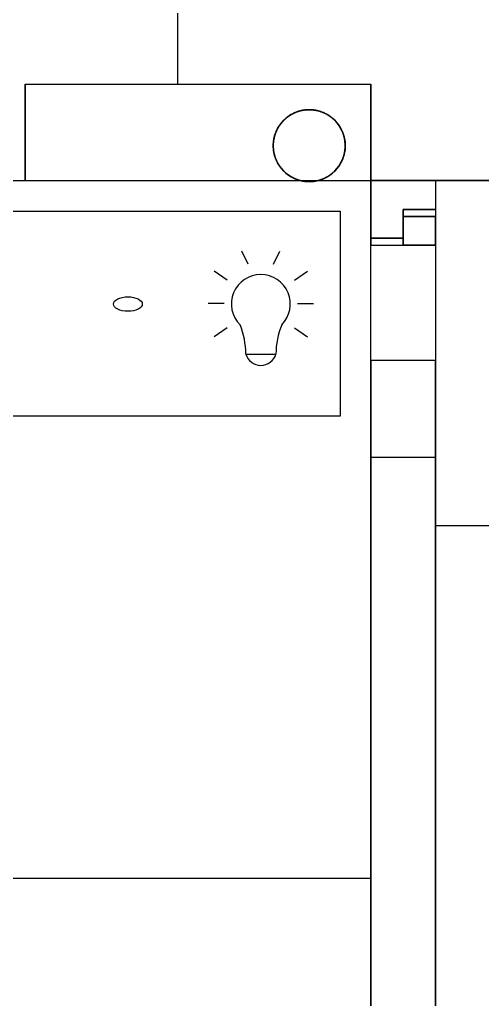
# Paper-space layout 'Sample Network Drawing - A1 Sheet' of a CAD drawing. Extents: x 49 to 806, y 22 to 564.
# Drawn here: x 585.09 to 588.3, y 130.48 to 137.29 of the extents above; entities that cross this region are included whole.
import ezdxf

# ---------------------------------------------------------------- set-up
doc = ezdxf.new("R2010")
doc.units = 0
doc.linetypes.add('HIDDEN2', pattern=[4.7625, 3.175, -1.5875])
doc.layers.add('N-EQPM-EXST', color=252, linetype='Continuous', lineweight=25)
doc.layers.add('N-SGNL-ELEC_EXST', color=252, linetype='HIDDEN2', lineweight=25)

psp = doc.layouts.new('Sample Network Drawing - A1 Sheet')

# ---------------------------------------------------------------- linework, layer by layer
at = {"layer": 'N-EQPM-EXST'}
for p, q in [((585.1297, 136.8452), (587.5297, 136.8452)), ((585.1297, 136.1752), (585.1297, 136.8452)), ((585.1297, 136.8452), (585.1297, 136.1752)), ((585.1297, 136.8452), (587.5297, 136.8452)), ((585.1297, 136.8452), (585.1297, 136.8452)), ((585.1297, 136.8452), (587.5297, 136.8452)), ((585.1297, 136.8452), (587.5297, 136.8452)), ((585.1297, 136.1752), (585.1297, 136.8452)), ((585.1297, 136.8452), (585.1297, 136.8452)), ((585.1297, 136.8452), (585.1297, 136.1752)), ((587.5297, 136.8452), (587.5297, 135.7252)), ((587.5297, 136.8452), (587.5297, 135.7252)), ((587.5297, 136.8452), (587.5297, 136.8452)), ((587.5297, 136.1752), (587.5297, 136.8452)), ((587.5297, 136.1752), (587.5297, 136.8452)), ((587.5297, 136.8452), (587.5297, 136.8452)), ((580.9797, 136.1752), (587.5297, 136.1752)), ((580.9797, 136.1752), (587.5297, 136.1752)), ((584.0297, 136.1752), (585.1297, 136.1752)), ((584.0297, 136.1752), (585.1297, 136.1752)), ((585.1297, 136.1752), (587.0415, 136.1752)), ((585.1297, 136.1752), (585.1297, 136.1752)), ((585.1297, 136.1752), (585.1297, 136.1752)), ((585.1297, 136.1752), (587.0415, 136.1752)), ((587.0415, 136.1752), (587.163, 136.1752)), ((587.0415, 136.1752), (587.163, 136.1752)), ((587.163, 136.1752), (587.5297, 136.1752)), ((587.163, 136.1752), (587.5297, 136.1752)), ((587.5297, 136.1752), (587.9797, 136.1752)), ((587.5297, 135.7752), (587.5297, 136.1752)), ((587.5297, 136.1752), (587.9797, 136.1752)), ((587.5297, 136.1752), (587.5297, 136.1752)), ((588.6297, 136.1752), (587.5297, 136.1752)), ((587.5297, 135.7752), (587.5297, 136.1752)), ((587.5297, 136.1752), (587.5297, 136.1752)), ((587.5297, 136.1752), (587.5297, 135.7752)), ((587.5297, 136.1752), (587.5297, 136.1752)), ((587.5297, 124.3752), (587.5297, 136.1752)), ((587.5297, 124.3752), (587.5297, 136.1752)), ((587.5297, 136.1752), (587.5297, 136.1752)), ((587.9797, 136.1752), (587.9797, 135.9752)), ((587.9797, 136.1752), (587.9797, 136.1752)), ((587.9797, 136.1752), (591.0297, 136.1752)), ((587.9797, 136.1752), (591.0297, 136.1752)), ((587.9797, 136.1752), (587.9797, 124.3752)), ((587.9797, 135.9752), (587.7547, 135.9752)), ((587.7547, 135.9752), (587.7547, 135.7752)), ((587.7547, 135.9752), (587.7547, 135.7752)), ((587.7547, 135.9752), (587.7547, 135.9752)), ((587.7547, 135.7752), (587.7547, 135.9752)), ((587.9797, 135.9752), (587.7547, 135.9752)), ((587.7547, 135.9752), (587.7547, 135.9752)), ((587.7547, 135.9752), (587.9797, 135.9752)), ((587.7547, 135.9252), (587.9797, 135.9252)), ((587.7547, 135.7252), (587.7547, 135.9252)), ((587.7547, 135.9252), (587.7547, 135.7252)), ((587.9797, 135.9252), (587.7547, 135.9252)), ((587.9797, 135.9252), (587.7547, 135.9252)), ((587.7547, 135.9252), (587.7547, 135.9252)), ((587.7547, 135.9252), (587.9797, 135.9252)), ((587.7547, 135.9252), (587.7547, 135.7252)), ((587.7547, 135.9252), (587.7547, 135.9252)), ((587.7547, 135.7252), (587.7547, 135.9252)), ((587.9797, 135.9752), (587.9797, 135.9752)), ((587.9797, 135.9252), (587.9797, 131.8502)), ((587.9797, 135.7252), (587.9797, 135.9252)), ((587.9797, 135.9252), (587.9797, 135.9252)), ((587.9797, 135.9252), (587.9797, 131.8502)), ((587.9797, 135.7252), (587.9797, 135.9252)), ((587.9797, 135.9252), (587.9797, 135.9252)), ((587.7547, 135.7752), (587.5297, 135.7752)), ((587.5297, 135.7752), (587.5297, 135.7752)), ((587.7547, 135.7752), (587.5297, 135.7752)), ((587.5297, 135.7752), (587.5297, 135.7752)), ((587.5297, 135.7752), (587.7547, 135.7752)), ((587.5297, 135.7252), (587.7547, 135.7252)), ((587.5297, 135.7252), (587.9797, 135.7252)), ((587.5297, 135.7252), (587.5297, 135.7252)), ((587.5297, 135.7252), (587.7547, 135.7252)), ((587.5297, 135.7252), (587.9797, 135.7252)), ((587.5297, 134.9252), (587.5297, 135.7252)), ((587.5297, 135.7252), (587.5297, 135.7252)), ((587.5297, 134.9252), (587.5297, 135.7252)), ((587.7547, 135.7752), (587.7547, 135.7752)), ((587.7547, 135.7752), (587.7547, 135.7752)), ((587.9797, 135.7252), (587.7547, 135.7252)), ((587.7547, 135.7252), (587.7547, 135.7252)), ((587.9797, 135.7252), (587.7547, 135.7252)), ((587.7547, 135.7252), (587.7547, 135.7252)), ((587.9797, 135.7252), (587.9797, 134.9252)), ((587.9797, 135.7252), (587.9797, 135.7252)), ((587.9797, 135.7252), (587.9797, 135.7252)), ((587.9797, 135.7252), (587.9797, 134.9252)), ((587.5297, 134.9252), (587.5297, 134.2502)), ((587.9797, 134.9252), (587.5297, 134.9252)), ((587.5297, 134.9252), (587.5297, 134.9252)), ((587.9797, 134.9252), (587.5297, 134.9252)), ((587.9797, 134.9252), (587.5297, 134.9252)), ((587.9797, 134.9252), (587.5297, 134.9252)), ((587.5297, 134.9252), (587.5297, 134.9252)), ((587.5297, 134.9252), (587.5297, 134.2502)), ((587.9797, 134.9252), (587.9797, 134.9252)), ((587.9797, 134.2502), (587.9797, 134.9252)), ((587.9797, 134.2502), (587.9797, 134.9252)), ((587.9797, 134.9252), (587.9797, 134.9252)), ((587.5297, 134.2502), (587.5297, 125.6502)), ((587.9797, 134.2502), (587.5297, 134.2502)), ((587.5297, 134.2502), (587.5297, 134.2502)), ((587.9797, 134.2502), (587.5297, 134.2502)), ((587.9797, 134.2502), (587.5297, 134.2502)), ((587.9797, 134.2502), (587.5297, 134.2502)), ((587.5297, 134.2502), (587.5297, 134.2502)), ((587.5297, 134.2502), (587.5297, 125.6502)), ((587.9797, 134.2502), (587.9797, 134.2502)), ((587.9797, 125.6502), (587.9797, 134.2502)), ((587.9797, 125.6502), (587.9797, 134.2502)), ((587.9797, 134.2502), (587.9797, 134.2502)), ((587.9797, 131.8502), (587.9797, 131.8502)), ((587.9797, 131.8502), (587.9797, 128.3502))]:
    psp.add_line(p, q, dxfattribs=at)
at = {"layer": 'N-EQPM-EXST', "flags": 128}
for points in [[(587.352, 136.4177), (587.352, 136.4205), (587.3519, 136.4233), (587.3518, 136.4262), (587.3517, 136.429), (587.3515, 136.4318), (587.3514, 136.4346), (587.3512, 136.4374), (587.3509, 136.4402), (587.3507, 136.4431), (587.3503, 136.4459), (587.35, 136.4487), (587.3497, 136.4515), (587.3492, 136.4543), (587.3488, 136.4571), (587.3484, 136.4599), (587.3479, 136.4626), (587.3474, 136.4654), (587.3468, 136.4682), (587.3462, 136.471), (587.3456, 136.4737), (587.3449, 136.4765), (587.3443, 136.4792), (587.3436, 136.4819), (587.3428, 136.4846), (587.3421, 136.4874), (587.3412, 136.4901), (587.3404, 136.4928), (587.3395, 136.4955), (587.3387, 136.4982), (587.3378, 136.5008), (587.3368, 136.5035), (587.3358, 136.5061), (587.3348, 136.5088), (587.3337, 136.5114), (587.3327, 136.514), (587.3316, 136.5166), (587.3304, 136.5192), (587.3293, 136.5218), (587.3281, 136.5243), (587.3269, 136.5269), (587.3256, 136.5294), (587.3243, 136.5319), (587.3231, 136.5344), (587.3217, 136.5369), (587.3204, 136.5394), (587.319, 136.5419), (587.3176, 136.5443), (587.3161, 136.5467), (587.3146, 136.5492), (587.3131, 136.5515), (587.3116, 136.5539), (587.3101, 136.5563), (587.3085, 136.5586), (587.3069, 136.5609), (587.3052, 136.5633), (587.3036, 136.5656), (587.3019, 136.5678), (587.3002, 136.57), (587.2985, 136.5723), (587.2967, 136.5745), (587.2949, 136.5767), (587.2931, 136.5788), (587.2913, 136.581), (587.2895, 136.5831), (587.2876, 136.5852), (587.2856, 136.5873), (587.2837, 136.5894), (587.2818, 136.5914), (587.2798, 136.5934), (587.2778, 136.5955), (587.2758, 136.5974), (587.2737, 136.5994), (587.2717, 136.6013), (587.2696, 136.6032), (587.2675, 136.6051), (587.2654, 136.6069), (587.2632, 136.6088), (587.2611, 136.6106), (587.2589, 136.6124), (587.2567, 136.6141), (587.2544, 136.6159), (587.2522, 136.6176), (587.2499, 136.6193), (587.2476, 136.6209), (587.2454, 136.6226), (587.243, 136.6242), (587.2407, 136.6257), (587.2383, 136.6273), (587.2359, 136.6288), (587.2335, 136.6303), (587.2312, 136.6318), (587.2287, 136.6332), (587.2263, 136.6346), (587.2238, 136.636), (587.2214, 136.6374), (587.2188, 136.6387), (587.2164, 136.6401), (587.2139, 136.6413), (587.2113, 136.6426), (587.2088, 136.6438), (587.2062, 136.6449), (587.2036, 136.6461), (587.201, 136.6473), (587.1984, 136.6484), (587.1958, 136.6494), (587.1932, 136.6505), (587.1906, 136.6515), (587.1879, 136.6525), (587.1853, 136.6534), (587.1826, 136.6544), (587.1799, 136.6553), (587.1772, 136.6561), (587.1746, 136.6569), (587.1718, 136.6578), (587.1691, 136.6585), (587.1664, 136.6593), (587.1637, 136.66), (587.1609, 136.6607), (587.1582, 136.6613), (587.1554, 136.6619), (587.1527, 136.6625), (587.1499, 136.6631), (587.1471, 136.6636), (587.1443, 136.6641), (587.1416, 136.6645), (587.1388, 136.665), (587.136, 136.6654), (587.1332, 136.6657), (587.1304, 136.6661), (587.1276, 136.6664), (587.1248, 136.6667), (587.122, 136.6669), (587.1192, 136.6671), (587.1163, 136.6672), (587.1135, 136.6674), (587.1107, 136.6675), (587.1079, 136.6676), (587.1051, 136.6677), (587.1022, 136.6677), (587.0994, 136.6677), (587.0966, 136.6676), (587.0938, 136.6675), (587.091, 136.6674), (587.0881, 136.6672), (587.0853, 136.6671), (587.0825, 136.6669), (587.0797, 136.6667), (587.0769, 136.6664), (587.0741, 136.6661), (587.0713, 136.6657), (587.0685, 136.6654), (587.0657, 136.665), (587.0629, 136.6645), (587.0601, 136.6641), (587.0573, 136.6636), (587.0546, 136.6631), (587.0518, 136.6625), (587.049, 136.6619), (587.0463, 136.6613), (587.0435, 136.6607), (587.0408, 136.66), (587.038, 136.6593), (587.0353, 136.6585), (587.0326, 136.6578), (587.0299, 136.6569), (587.0272, 136.6561), (587.0245, 136.6553), (587.0218, 136.6544), (587.0192, 136.6534), (587.0165, 136.6525), (587.0139, 136.6515), (587.0112, 136.6505), (587.0086, 136.6494), (587.006, 136.6484), (587.0034, 136.6473), (587.0008, 136.6461), (586.9982, 136.6449), (586.9957, 136.6438), (586.9932, 136.6426), (586.9906, 136.6413), (586.9881, 136.6401), (586.9856, 136.6387), (586.9831, 136.6374), (586.9806, 136.636), (586.9782, 136.6346), (586.9757, 136.6332), (586.9733, 136.6318), (586.9709, 136.6303), (586.9685, 136.6288), (586.9661, 136.6273), (586.9638, 136.6257), (586.9614, 136.6242), (586.9591, 136.6226), (586.9568, 136.6209), (586.9545, 136.6193), (586.9523, 136.6176), (586.95, 136.6159), (586.9478, 136.6141), (586.9456, 136.6124), (586.9434, 136.6106), (586.9412, 136.6088), (586.9391, 136.6069), (586.9369, 136.6051), (586.9348, 136.6032), (586.9328, 136.6013), (586.9307, 136.5994), (586.9286, 136.5974), (586.9266, 136.5955), (586.9247, 136.5934), (586.9227, 136.5914), (586.9207, 136.5894), (586.9188, 136.5873), (586.9169, 136.5852), (586.915, 136.5831), (586.9132, 136.581), (586.9113, 136.5788), (586.9095, 136.5767), (586.9077, 136.5745), (586.906, 136.5723), (586.9042, 136.57), (586.9025, 136.5678), (586.9009, 136.5656), (586.8992, 136.5633), (586.8976, 136.5609), (586.896, 136.5586), (586.8944, 136.5563), (586.8928, 136.5539), (586.8913, 136.5515), (586.8898, 136.5492), (586.8884, 136.5467), (586.8869, 136.5443), (586.8855, 136.5419), (586.8841, 136.5394), (586.8827, 136.5369), (586.8814, 136.5344), (586.8801, 136.5319), (586.8788, 136.5294), (586.8776, 136.5269), (586.8764, 136.5243), (586.8752, 136.5218), (586.874, 136.5192), (586.8729, 136.5166), (586.8718, 136.514), (586.8707, 136.5114), (586.8697, 136.5088), (586.8687, 136.5061), (586.8677, 136.5035), (586.8667, 136.5008), (586.8658, 136.4982), (586.8649, 136.4955), (586.864, 136.4928), (586.8632, 136.4901), (586.8624, 136.4874), (586.8616, 136.4846), (586.8609, 136.4819), (586.8602, 136.4792), (586.8595, 136.4765), (586.8589, 136.4737), (586.8582, 136.471), (586.8576, 136.4682), (586.8571, 136.4654), (586.8566, 136.4626), (586.8561, 136.4599), (586.8556, 136.4571), (586.8552, 136.4543), (586.8548, 136.4515), (586.8544, 136.4487), (586.8541, 136.4459), (586.8538, 136.4431), (586.8535, 136.4402), (586.8533, 136.4374), (586.853, 136.4346), (586.8529, 136.4318), (586.8528, 136.429), (586.8526, 136.4262), (586.8525, 136.4233), (586.8525, 136.4205), (586.8525, 136.4177), (586.8525, 136.4149), (586.8525, 136.412), (586.8526, 136.4092), (586.8528, 136.4064), (586.8529, 136.4036), (586.853, 136.4008), (586.8533, 136.3979), (586.8535, 136.3951), (586.8538, 136.3923), (586.8541, 136.3895), (586.8544, 136.3867), (586.8548, 136.3839), (586.8552, 136.3811), (586.8556, 136.3783), (586.8561, 136.3755), (586.8566, 136.3727), (586.8571, 136.3699), (586.8576, 136.3672), (586.8582, 136.3644), (586.8589, 136.3617), (586.8595, 136.3589), (586.8602, 136.3562), (586.8609, 136.3534), (586.8616, 136.3507), (586.8624, 136.348), (586.8632, 136.3453), (586.864, 136.3426), (586.8649, 136.3399), (586.8658, 136.3372), (586.8667, 136.3346), (586.8677, 136.3319), (586.8687, 136.3292), (586.8697, 136.3266), (586.8707, 136.324), (586.8718, 136.3214), (586.8729, 136.3188), (586.874, 136.3162), (586.8752, 136.3136), (586.8764, 136.311), (586.8776, 136.3085), (586.8788, 136.3059), (586.8801, 136.3034), (586.8814, 136.3009), (586.8827, 136.2984), (586.8841, 136.296), (586.8855, 136.2935), (586.8869, 136.2911), (586.8884, 136.2886), (586.8898, 136.2862), (586.8913, 136.2838), (586.8928, 136.2814), (586.8944, 136.2791), (586.896, 136.2768), (586.8976, 136.2744), (586.8992, 136.2721), (586.9009, 136.2698), (586.9025, 136.2676), (586.9042, 136.2653), (586.906, 136.2631), (586.9077, 136.2609), (586.9095, 136.2587), (586.9113, 136.2565), (586.9132, 136.2544), (586.915, 136.2522), (586.9169, 136.2501), (586.9188, 136.2481), (586.9207, 136.246), (586.9227, 136.2439), (586.9247, 136.2419), (586.9266, 136.2399), (586.9286, 136.2379), (586.9307, 136.236), (586.9328, 136.2341), (586.9348, 136.2322), (586.9369, 136.2303), (586.9391, 136.2284), (586.9412, 136.2266), (586.9434, 136.2248), (586.9456, 136.223), (586.9478, 136.2212), (586.95, 136.2195), (586.9523, 136.2178), (586.9545, 136.2161), (586.9568, 136.2145), (586.9591, 136.2128), (586.9614, 136.2112), (586.9638, 136.2096), (586.9661, 136.2081), (586.9685, 136.2065), (586.9709, 136.2051), (586.9733, 136.2036), (586.9757, 136.2021), (586.9782, 136.2007), (586.9806, 136.1993), (586.9831, 136.198), (586.9856, 136.1966), (586.9881, 136.1953), (586.9906, 136.194), (586.9932, 136.1928), (586.9957, 136.1916), (586.9982, 136.1904), (587.0008, 136.1892), (587.0034, 136.1881), (587.006, 136.187), (587.0086, 136.1859), (587.0112, 136.1849), (587.0139, 136.1839), (587.0165, 136.1829), (587.0192, 136.1819), (587.0218, 136.181), (587.0245, 136.1801), (587.0272, 136.1792), (587.0299, 136.1784), (587.0326, 136.1776), (587.0353, 136.1768), (587.038, 136.1761), (587.0408, 136.1754), (587.0435, 136.1747), (587.0463, 136.1741), (587.049, 136.1734), (587.0518, 136.1728), (587.0546, 136.1723), (587.0573, 136.1718), (587.0601, 136.1713), (587.0629, 136.1708), (587.0657, 136.1704), (587.0685, 136.17), (587.0713, 136.1696), (587.0741, 136.1693), (587.0769, 136.169), (587.0797, 136.1687), (587.0825, 136.1685), (587.0853, 136.1683), (587.0881, 136.1681), (587.091, 136.1679), (587.0938, 136.1678), (587.0966, 136.1678), (587.0994, 136.1677), (587.1022, 136.1677), (587.1051, 136.1677), (587.1079, 136.1678), (587.1107, 136.1678), (587.1135, 136.1679), (587.1163, 136.1681), (587.1192, 136.1683), (587.122, 136.1685), (587.1248, 136.1687), (587.1276, 136.169), (587.1304, 136.1693), (587.1332, 136.1696), (587.136, 136.17), (587.1388, 136.1704), (587.1416, 136.1708), (587.1443, 136.1713), (587.1471, 136.1718), (587.1499, 136.1723), (587.1527, 136.1728), (587.1554, 136.1734), (587.1582, 136.1741), (587.1609, 136.1747), (587.1637, 136.1754), (587.1664, 136.1761), (587.1691, 136.1768), (587.1718, 136.1776), (587.1746, 136.1784), (587.1772, 136.1792), (587.1799, 136.1801), (587.1826, 136.181), (587.1853, 136.1819), (587.1879, 136.1829), (587.1906, 136.1839), (587.1932, 136.1849), (587.1958, 136.1859), (587.1984, 136.187), (587.201, 136.1881), (587.2036, 136.1892), (587.2062, 136.1904), (587.2088, 136.1916), (587.2113, 136.1928), (587.2139, 136.194), (587.2164, 136.1953), (587.2188, 136.1966), (587.2214, 136.198), (587.2238, 136.1993), (587.2263, 136.2007), (587.2287, 136.2021), (587.2312, 136.2036), (587.2335, 136.2051), (587.2359, 136.2065), (587.2383, 136.2081), (587.2407, 136.2096), (587.243, 136.2112), (587.2454, 136.2128), (587.2476, 136.2145), (587.2499, 136.2161), (587.2522, 136.2178), (587.2544, 136.2195), (587.2567, 136.2212), (587.2589, 136.223), (587.2611, 136.2248), (587.2632, 136.2266), (587.2654, 136.2284), (587.2675, 136.2303), (587.2696, 136.2322), (587.2717, 136.2341), (587.2737, 136.236), (587.2758, 136.2379), (587.2778, 136.2399), (587.2798, 136.2419), (587.2818, 136.2439), (587.2837, 136.246), (587.2856, 136.2481), (587.2876, 136.2501), (587.2895, 136.2522), (587.2913, 136.2544), (587.2931, 136.2565), (587.2949, 136.2587), (587.2967, 136.2609), (587.2985, 136.2631), (587.3002, 136.2653), (587.3019, 136.2676), (587.3036, 136.2698), (587.3052, 136.2721), (587.3069, 136.2744), (587.3085, 136.2768), (587.3101, 136.2791), (587.3116, 136.2814), (587.3131, 136.2838), (587.3146, 136.2862), (587.3161, 136.2886), (587.3176, 136.2911), (587.319, 136.2935), (587.3204, 136.296), (587.3217, 136.2984), (587.3231, 136.3009), (587.3243, 136.3034), (587.3256, 136.3059), (587.3269, 136.3085), (587.3281, 136.311), (587.3293, 136.3136), (587.3304, 136.3162), (587.3316, 136.3188), (587.3327, 136.3214), (587.3337, 136.324), (587.3348, 136.3266), (587.3358, 136.3292), (587.3368, 136.3319), (587.3378, 136.3346), (587.3387, 136.3372), (587.3395, 136.3399), (587.3404, 136.3426), (587.3412, 136.3453), (587.3421, 136.348), (587.3428, 136.3507), (587.3436, 136.3534), (587.3443, 136.3562), (587.3449, 136.3589), (587.3456, 136.3617), (587.3462, 136.3644), (587.3468, 136.3672), (587.3474, 136.3699), (587.3479, 136.3727), (587.3484, 136.3755), (587.3488, 136.3783), (587.3492, 136.3811), (587.3497, 136.3839), (587.35, 136.3867), (587.3503, 136.3895), (587.3507, 136.3923), (587.3509, 136.3951), (587.3512, 136.3979), (587.3514, 136.4008), (587.3515, 136.4036), (587.3517, 136.4064), (587.3518, 136.4092), (587.3519, 136.412), (587.352, 136.4149), (587.352, 136.4177)], [(587.0415, 136.1752), (587.0388, 136.1759), (587.0361, 136.1766), (587.0334, 136.1774), (587.0307, 136.1782), (587.028, 136.179), (587.0253, 136.1799), (587.0226, 136.1808), (587.0199, 136.1817), (587.0172, 136.1826), (587.0146, 136.1836), (587.012, 136.1846), (587.0094, 136.1856), (587.0068, 136.1867), (587.0041, 136.1878), (587.0015, 136.1889), (586.999, 136.1901), (586.9964, 136.1912), (586.9939, 136.1925), (586.9913, 136.1937), (586.9888, 136.1949), (586.9863, 136.1963), (586.9838, 136.1976), (586.9813, 136.1989), (586.9789, 136.2003), (586.9764, 136.2017), (586.974, 136.2031), (586.9716, 136.2046), (586.9692, 136.2061), (586.9668, 136.2076), (586.9645, 136.2092), (586.9621, 136.2107), (586.9598, 136.2123), (586.9575, 136.214), (586.9552, 136.2156), (586.953, 136.2173), (586.9507, 136.219), (586.9485, 136.2207), (586.9462, 136.2225), (586.9441, 136.2243), (586.9419, 136.226), (586.9397, 136.2279), (586.9376, 136.2297), (586.9355, 136.2316), (586.9334, 136.2335), (586.9313, 136.2354), (586.9293, 136.2373), (586.9273, 136.2393), (586.9253, 136.2413), (586.9233, 136.2433), (586.9213, 136.2453), (586.9194, 136.2474), (586.9175, 136.2495), (586.9156, 136.2516), (586.9138, 136.2537), (586.9119, 136.2558), (586.9101, 136.258), (586.9083, 136.2602), (586.9065, 136.2624), (586.9048, 136.2646), (586.9031, 136.2668), (586.9014, 136.2691), (586.8998, 136.2714), (586.8981, 136.2737), (586.8965, 136.276), (586.8949, 136.2783), (586.8933, 136.2807), (586.8918, 136.283), (586.8903, 136.2854), (586.8888, 136.2879), (586.8874, 136.2902), (586.886, 136.2927), (586.8846, 136.2951), (586.8832, 136.2976), (586.8818, 136.3001), (586.8805, 136.3026), (586.8792, 136.3051), (586.878, 136.3076), (586.8768, 136.3102), (586.8756, 136.3127), (586.8744, 136.3153), (586.8732, 136.3179), (586.8721, 136.3205), (586.8711, 136.3231), (586.87, 136.3257), (586.869, 136.3283), (586.868, 136.331), (586.8671, 136.3336), (586.8661, 136.3363), (586.8652, 136.339), (586.8643, 136.3417), (586.8635, 136.3444), (586.8627, 136.3471), (586.8619, 136.3498), (586.8612, 136.3525), (586.8604, 136.3552), (586.8597, 136.358), (586.8591, 136.3607), (586.8585, 136.3634), (586.8579, 136.3662), (586.8573, 136.3689), (586.8568, 136.3717), (586.8563, 136.3745), (586.8558, 136.3773), (586.8553, 136.3801), (586.8549, 136.3829), (586.8546, 136.3857), (586.8542, 136.3884), (586.8539, 136.3913), (586.8536, 136.3941), (586.8534, 136.3969), (586.8531, 136.3997), (586.853, 136.4025), (586.8528, 136.4053), (586.8527, 136.4081), (586.8526, 136.411), (586.8525, 136.4138), (586.8525, 136.4166), (586.8525, 136.4194), (586.8525, 136.4223), (586.8526, 136.4251), (586.8527, 136.4279), (586.8528, 136.4307), (586.853, 136.4335), (586.8532, 136.4363), (586.8534, 136.4392), (586.8537, 136.442), (586.854, 136.4448), (586.8543, 136.4476), (586.8547, 136.4504), (586.855, 136.4532), (586.8554, 136.456), (586.8559, 136.4588), (586.8564, 136.4616), (586.8569, 136.4643), (586.8574, 136.4671), (586.858, 136.4699), (586.8586, 136.4726), (586.8592, 136.4754), (586.8599, 136.4781), (586.8606, 136.4808), (586.8613, 136.4836), (586.8621, 136.4863), (586.8629, 136.489), (586.8637, 136.4917), (586.8645, 136.4944), (586.8654, 136.4971), (586.8663, 136.4998), (586.8673, 136.5024), (586.8683, 136.5051), (586.8693, 136.5077), (586.8703, 136.5103), (586.8713, 136.5129), (586.8724, 136.5156), (586.8736, 136.5181), (586.8747, 136.5207), (586.8759, 136.5233), (586.8771, 136.5258), (586.8783, 136.5284), (586.8796, 136.5309), (586.8808, 136.5334), (586.8822, 136.5359), (586.8835, 136.5384), (586.8849, 136.5408), (586.8863, 136.5433), (586.8878, 136.5457), (586.8892, 136.5482), (586.8907, 136.5505), (586.8922, 136.5529), (586.8937, 136.5553), (586.8953, 136.5576), (586.8969, 136.56), (586.8985, 136.5623), (586.9002, 136.5645), (586.9018, 136.5668), (586.9035, 136.5691), (586.9052, 136.5713), (586.907, 136.5736), (586.9088, 136.5758), (586.9106, 136.5779), (586.9123, 136.5801), (586.9142, 136.5822), (586.9161, 136.5843), (586.918, 136.5864), (586.9199, 136.5885), (586.9218, 136.5906), (586.9238, 136.5926), (586.9258, 136.5946), (586.9278, 136.5966), (586.9298, 136.5985), (586.9318, 136.6004), (586.9339, 136.6024), (586.936, 136.6042), (586.9381, 136.6061), (586.9403, 136.608), (586.9424, 136.6098), (586.9446, 136.6116), (586.9468, 136.6134), (586.949, 136.6151), (586.9513, 136.6168), (586.9535, 136.6185), (586.9558, 136.6202), (586.9581, 136.6218), (586.9604, 136.6234), (586.9627, 136.625), (586.965, 136.6266), (586.9674, 136.6281), (586.9698, 136.6296), (586.9722, 136.6311), (586.9746, 136.6326), (586.977, 136.634), (586.9795, 136.6354), (586.982, 136.6368), (586.9845, 136.6381), (586.9869, 136.6395), (586.9895, 136.6407), (586.992, 136.642), (586.9945, 136.6432), (586.9971, 136.6444), (586.9996, 136.6456), (587.0022, 136.6467), (587.0048, 136.6478), (587.0074, 136.6489), (587.01, 136.65), (587.0126, 136.651), (587.0153, 136.652), (587.0179, 136.653), (587.0206, 136.6539), (587.0232, 136.6548), (587.0259, 136.6557), (587.0286, 136.6566), (587.0313, 136.6574), (587.034, 136.6582), (587.0367, 136.6589), (587.0395, 136.6596), (587.0422, 136.6603), (587.0449, 136.661), (587.0477, 136.6616), (587.0504, 136.6622), (587.0532, 136.6628), (587.056, 136.6634), (587.0587, 136.6639), (587.0615, 136.6643), (587.0643, 136.6648), (587.0671, 136.6652), (587.0699, 136.6656), (587.0727, 136.6659), (587.0755, 136.6662), (587.0783, 136.6665), (587.0811, 136.6668), (587.0839, 136.667), (587.0867, 136.6672), (587.0895, 136.6673), (587.0924, 136.6675), (587.0952, 136.6676), (587.098, 136.6676), (587.1008, 136.6677), (587.1036, 136.6677), (587.1064, 136.6676), (587.1093, 136.6676), (587.1121, 136.6675), (587.1149, 136.6673), (587.1177, 136.6672), (587.1205, 136.667), (587.1233, 136.6668), (587.1262, 136.6665), (587.129, 136.6662), (587.1318, 136.6659), (587.1346, 136.6656), (587.1373, 136.6652), (587.1401, 136.6648), (587.1429, 136.6643), (587.1457, 136.6639), (587.1485, 136.6634), (587.1513, 136.6628), (587.154, 136.6622), (587.1568, 136.6616), (587.1595, 136.661), (587.1623, 136.6603), (587.165, 136.6596), (587.1677, 136.6589), (587.1704, 136.6582), (587.1731, 136.6574), (587.1759, 136.6566), (587.1785, 136.6557), (587.1812, 136.6548), (587.1839, 136.6539), (587.1865, 136.653), (587.1892, 136.652), (587.1918, 136.651), (587.1944, 136.65), (587.1971, 136.6489), (587.1997, 136.6478), (587.2023, 136.6467), (587.2048, 136.6456), (587.2074, 136.6444), (587.21, 136.6432), (587.2125, 136.642), (587.215, 136.6407), (587.2175, 136.6395), (587.22, 136.6381), (587.2225, 136.6368), (587.2249, 136.6354), (587.2274, 136.634), (587.2298, 136.6326), (587.2323, 136.6311), (587.2346, 136.6296), (587.237, 136.6281), (587.2394, 136.6266), (587.2417, 136.625), (587.2441, 136.6234), (587.2464, 136.6218), (587.2487, 136.6202), (587.2509, 136.6185), (587.2532, 136.6168), (587.2554, 136.6151), (587.2577, 136.6134), (587.2599, 136.6116), (587.262, 136.6098), (587.2642, 136.608), (587.2663, 136.6061), (587.2684, 136.6042), (587.2705, 136.6024), (587.2726, 136.6004), (587.2747, 136.5985), (587.2767, 136.5966), (587.2787, 136.5946), (587.2807, 136.5926), (587.2826, 136.5906), (587.2846, 136.5885), (587.2865, 136.5864), (587.2884, 136.5843), (587.2902, 136.5822), (587.2921, 136.5801), (587.2939, 136.5779), (587.2957, 136.5758), (587.2975, 136.5736), (587.2992, 136.5713), (587.3009, 136.5691), (587.3026, 136.5668), (587.3043, 136.5645), (587.3059, 136.5623), (587.3076, 136.56), (587.3091, 136.5576), (587.3107, 136.5553), (587.3123, 136.5529), (587.3138, 136.5505), (587.3153, 136.5482), (587.3167, 136.5457), (587.3182, 136.5433), (587.3195, 136.5408), (587.3209, 136.5384), (587.3223, 136.5359), (587.3236, 136.5334), (587.3249, 136.5309), (587.3261, 136.5284), (587.3274, 136.5258), (587.3286, 136.5233), (587.3297, 136.5207), (587.3309, 136.5181), (587.332, 136.5156), (587.3331, 136.5129), (587.3342, 136.5103), (587.3352, 136.5077), (587.3362, 136.5051), (587.3372, 136.5024), (587.3381, 136.4998), (587.339, 136.4971), (587.3399, 136.4944), (587.3407, 136.4917), (587.3416, 136.489), (587.3424, 136.4863), (587.3431, 136.4836), (587.3438, 136.4808), (587.3445, 136.4781), (587.3452, 136.4754), (587.3459, 136.4726), (587.3465, 136.4699), (587.347, 136.4671), (587.3476, 136.4643), (587.3481, 136.4616), (587.3486, 136.4588), (587.349, 136.456), (587.3494, 136.4532), (587.3498, 136.4504), (587.3502, 136.4476), (587.3505, 136.4448), (587.3508, 136.442), (587.351, 136.4392), (587.3513, 136.4363), (587.3514, 136.4335), (587.3516, 136.4307), (587.3517, 136.4279), (587.3519, 136.4251), (587.3519, 136.4223), (587.352, 136.4194), (587.352, 136.4166), (587.3519, 136.4138), (587.3519, 136.411), (587.3518, 136.4081), (587.3516, 136.4053), (587.3515, 136.4025), (587.3513, 136.3997), (587.3511, 136.3969), (587.3509, 136.3941), (587.3506, 136.3913), (587.3503, 136.3884), (587.3499, 136.3857), (587.3495, 136.3829), (587.3491, 136.3801), (587.3487, 136.3773), (587.3482, 136.3745), (587.3477, 136.3717), (587.3471, 136.3689), (587.3466, 136.3662), (587.346, 136.3634), (587.3454, 136.3607), (587.3447, 136.358), (587.344, 136.3552), (587.3433, 136.3525), (587.3426, 136.3498), (587.3418, 136.3471), (587.341, 136.3444), (587.3401, 136.3417), (587.3393, 136.339), (587.3384, 136.3363), (587.3374, 136.3336), (587.3364, 136.331), (587.3355, 136.3283), (587.3344, 136.3257), (587.3334, 136.3231), (587.3323, 136.3205), (587.3312, 136.3179), (587.3301, 136.3153), (587.3289, 136.3127), (587.3277, 136.3102), (587.3264, 136.3076), (587.3252, 136.3051), (587.3239, 136.3026), (587.3226, 136.3001), (587.3213, 136.2976), (587.3199, 136.2951), (587.3185, 136.2927), (587.3171, 136.2902), (587.3156, 136.2879), (587.3141, 136.2854), (587.3126, 136.283), (587.3111, 136.2807), (587.3096, 136.2783), (587.3079, 136.276), (587.3063, 136.2737), (587.3047, 136.2714), (587.303, 136.2691), (587.3014, 136.2668), (587.2997, 136.2646), (587.2979, 136.2624), (587.2961, 136.2602), (587.2943, 136.258), (587.2926, 136.2558), (587.2907, 136.2537), (587.2889, 136.2516), (587.287, 136.2495), (587.2851, 136.2474), (587.2831, 136.2453), (587.2812, 136.2433), (587.2792, 136.2413), (587.2772, 136.2393), (587.2752, 136.2373), (587.2731, 136.2354), (587.271, 136.2335), (587.2689, 136.2316), (587.2668, 136.2297), (587.2647, 136.2279), (587.2626, 136.226), (587.2604, 136.2243), (587.2582, 136.2225), (587.256, 136.2207), (587.2538, 136.219), (587.2515, 136.2173), (587.2492, 136.2156), (587.247, 136.214), (587.2446, 136.2123), (587.2423, 136.2107), (587.24, 136.2092), (587.2376, 136.2076), (587.2352, 136.2061), (587.2329, 136.2046), (587.2304, 136.2031), (587.228, 136.2017), (587.2256, 136.2003), (587.2231, 136.1989), (587.2206, 136.1976), (587.2181, 136.1963), (587.2156, 136.1949), (587.2131, 136.1937), (587.2106, 136.1925), (587.208, 136.1912), (587.2055, 136.1901), (587.2029, 136.1889), (587.2003, 136.1878), (587.1977, 136.1867), (587.1951, 136.1856), (587.1925, 136.1846), (587.1899, 136.1836), (587.1872, 136.1826), (587.1846, 136.1817), (587.1818, 136.1808), (587.1792, 136.1799), (587.1765, 136.179), (587.1738, 136.1782), (587.1711, 136.1774), (587.1684, 136.1766), (587.1657, 136.1759), (587.1629, 136.1752), (587.1601, 136.1745), (587.1574, 136.1739), (587.1546, 136.1732), (587.1518, 136.1727), (587.149, 136.1721), (587.1462, 136.1716), (587.1434, 136.1711), (587.1406, 136.1707), (587.1378, 136.1702), (587.1349, 136.1699), (587.1321, 136.1695), (587.1293, 136.1692), (587.1264, 136.1689), (587.1236, 136.1686), (587.1208, 136.1684), (587.1179, 136.1682), (587.115, 136.168), (587.1122, 136.1679), (587.1094, 136.1678), (587.1065, 136.1678), (587.1036, 136.1677), (587.1008, 136.1677), (587.098, 136.1678), (587.0951, 136.1678), (587.0922, 136.1679), (587.0894, 136.168), (587.0866, 136.1682), (587.0837, 136.1684), (587.0808, 136.1686), (587.078, 136.1689), (587.0752, 136.1692), (587.0723, 136.1695), (587.0695, 136.1699), (587.0667, 136.1702), (587.0639, 136.1707), (587.0611, 136.1711), (587.0582, 136.1716), (587.0554, 136.1721), (587.0526, 136.1727), (587.0498, 136.1732), (587.0471, 136.1739), (587.0443, 136.1745)]]:
    psp.add_lwpolyline(points, close=True, dxfattribs=at)
at = {"layer": 'N-EQPM-EXST'}
psp.add_lwpolyline([(581.1922, 135.9627), (587.3172, 135.9627), (587.3172, 134.5377), (581.1922, 134.5377)], close=True, dxfattribs=at)
for points in [[(586.679, 135.5945), (586.6339, 135.6847)], [(586.854, 135.5945), (586.8991, 135.6847)], [(586.5331, 135.4834), (586.4428, 135.5459)], [(586.9999, 135.4834), (587.0902, 135.5459)], [(586.5123, 135.3203), (586.4011, 135.3203)], [(587.0207, 135.3203), (587.1319, 135.3203)], [(586.5331, 135.1521), (586.4428, 135.0896)], [(586.9999, 135.1521), (587.0902, 135.0896)], [(586.6618, 134.9697), (586.8712, 134.9697)], [(591.2572, 133.7752), (587.9797, 133.7752)], [(587.5297, 131.3252), (580.9797, 131.3252)]]:
    psp.add_lwpolyline(points, dxfattribs=at)
psp.add_circle((587.1022, 136.4177), 0.25, dxfattribs=at)
for centre, radius, start, end in [((587.1022, 136.4177), 0.25, 284.06987, 255.93013), ((587.1022, 136.4177), 0.25, 255.93013, 284.06987), ((586.7665, 135.3178), 0.2046, 315, 225), ((586.1245, 134.9697), 0.5373, 0, 22.23773), ((587.4085, 134.9697), 0.5373, 157.76227, 180), ((586.7665, 134.9992), 0.1088, 195.73129, 344.26871)]:
    psp.add_arc(centre, radius, start, end, dxfattribs=at)
psp.add_ellipse((585.8432, 135.3171), major_axis=(-0.1, 0), ratio=0.5, dxfattribs=at)
at = {"layer": 'N-SGNL-ELEC_EXST'}
psp.add_line((586.1904, 136.8452), (586.1904, 142.2), dxfattribs=at)

doc.saveas('drawing.dxf')
